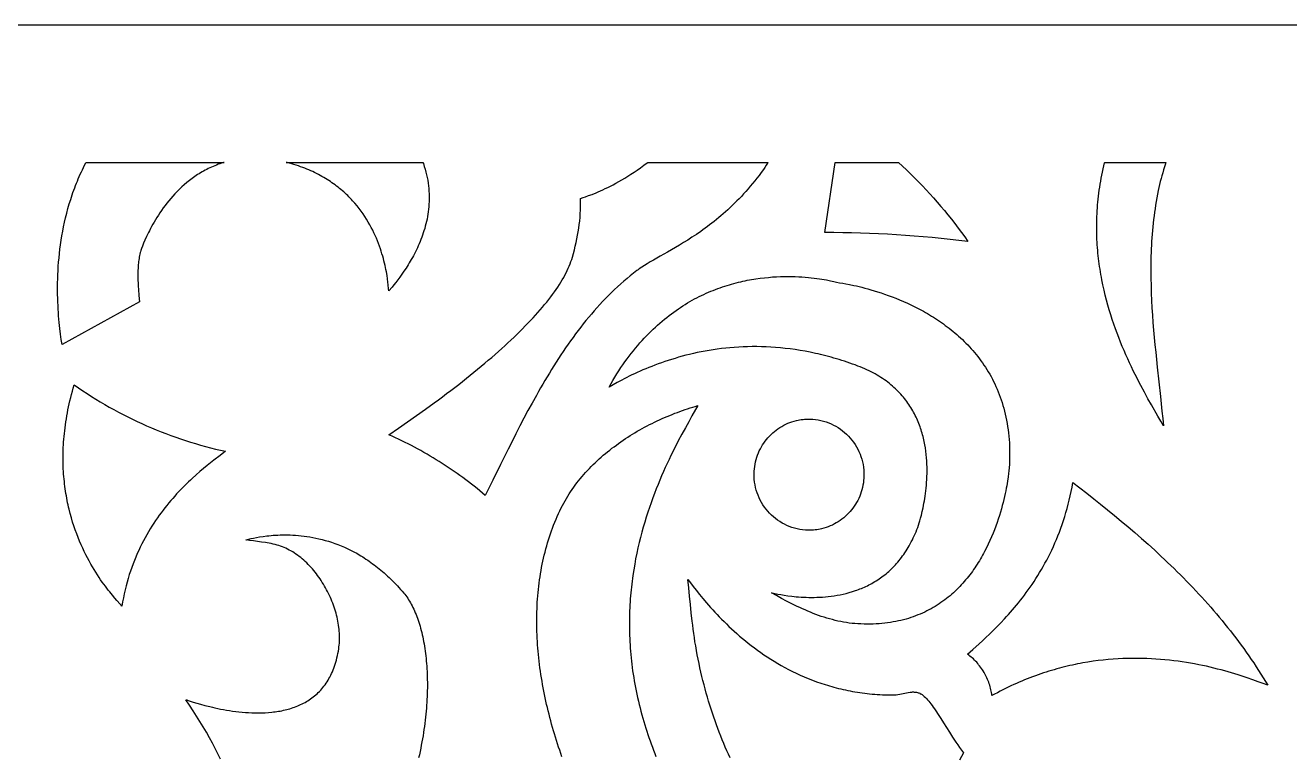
# Model space of a CAD drawing. Extents: x 1226 to 2426, y 1346 to 1566.
# Drawn here: x 1532.8 to 1717.4, y 1459.1 to 1565.5 of the extents above; entities that cross this region are included whole.
import ezdxf

# ---------------------------------------------------------------- set-up
doc = ezdxf.new("R2010")
doc.units = 0
doc.header["$MEASUREMENT"] = 0
doc.layers.add('LAYER_1', color=18, linetype='CONTINUOUS')

msp = doc.modelspace()

# ---------------------------------------------------------------- linework, layer by layer
at = {"layer": 'LAYER_1'}
for points in [[(1226.2, 1345.54), (2426.2, 1345.54), (2426.2, 1565.54), (1226.2, 1565.54)], [(1561.73, 1545.5), (1561.47, 1545.42), (1561.22, 1545.34), (1560.96, 1545.25), (1560.71, 1545.15), (1560.47, 1545.05), (1560.23, 1544.95), (1559.99, 1544.85), (1559.75, 1544.74), (1559.52, 1544.63), (1559.29, 1544.51), (1559.06, 1544.39), (1558.83, 1544.27), (1558.61, 1544.14), (1558.4, 1544.01), (1558.18, 1543.88), (1557.97, 1543.75), (1557.76, 1543.61), (1557.55, 1543.47), (1557.35, 1543.33), (1557.15, 1543.18), (1556.95, 1543.04), (1556.76, 1542.89), (1556.57, 1542.74), (1556.38, 1542.58), (1556.01, 1542.27), (1555.66, 1541.95), (1555.31, 1541.62), (1554.98, 1541.29), (1554.65, 1540.95), (1554.34, 1540.61), (1554.04, 1540.27), (1553.75, 1539.92), (1553.47, 1539.57), (1553.21, 1539.23), (1552.95, 1538.88), (1552.7, 1538.53), (1552.46, 1538.18), (1552.24, 1537.84), (1552.02, 1537.5), (1551.82, 1537.17), (1551.62, 1536.83), (1551.43, 1536.51), (1551.25, 1536.19), (1551.09, 1535.88), (1550.93, 1535.57), (1550.78, 1535.28), (1550.64, 1534.99), (1550.51, 1534.72), (1550.28, 1534.2), (1550.08, 1533.73), (1549.92, 1533.32), (1549.79, 1532.98), (1549.69, 1532.7), (1549.62, 1532.5), (1549.59, 1532.38), (1549.54, 1532.16), (1549.49, 1531.94), (1549.45, 1531.72), (1549.41, 1531.5), (1549.38, 1531.28), (1549.35, 1531.06), (1549.32, 1530.84), (1549.3, 1530.61), (1549.28, 1530.39), (1549.27, 1530.17), (1549.25, 1529.72), (1549.24, 1529.27), (1549.24, 1528.82), (1549.26, 1528.36), (1549.27, 1527.91), (1549.3, 1527.46), (1549.33, 1527), (1549.39, 1526.1), (1549.46, 1525.2), (1538.17, 1518.97), (1538.06, 1519.68), (1537.96, 1520.45), (1537.85, 1521.28), (1537.81, 1521.72), (1537.76, 1522.17), (1537.72, 1522.64), (1537.68, 1523.12), (1537.64, 1523.61), (1537.61, 1524.12), (1537.59, 1524.64), (1537.56, 1525.16), (1537.54, 1525.7), (1537.53, 1526.25), (1537.53, 1526.82), (1537.53, 1527.39), (1537.53, 1527.97), (1537.55, 1528.55), (1537.57, 1529.15), (1537.6, 1529.76), (1537.63, 1530.37), (1537.68, 1530.99), (1537.73, 1531.61), (1537.8, 1532.24), (1537.87, 1532.88), (1537.95, 1533.52), (1538.05, 1534.17), (1538.15, 1534.82), (1538.27, 1535.48), (1538.4, 1536.14), (1538.54, 1536.8), (1538.69, 1537.46), (1538.86, 1538.13), (1539.04, 1538.8), (1539.23, 1539.47), (1539.44, 1540.14), (1539.55, 1540.47), (1539.66, 1540.81), (1539.77, 1541.14), (1539.89, 1541.47), (1540.02, 1541.81), (1540.14, 1542.14), (1540.28, 1542.48), (1540.41, 1542.81), (1540.55, 1543.14), (1540.69, 1543.48), (1540.84, 1543.81), (1540.99, 1544.14), (1541.15, 1544.47), (1541.31, 1544.8), (1541.47, 1545.13), (1541.64, 1545.46), (1541.68, 1545.54), (1561.84, 1545.54)], [(1590.93, 1545.36), (1591.06, 1544.95), (1591.19, 1544.53), (1591.3, 1544.13), (1591.39, 1543.72), (1591.48, 1543.32), (1591.55, 1542.92), (1591.61, 1542.52), (1591.66, 1542.12), (1591.7, 1541.73), (1591.73, 1541.34), (1591.75, 1540.96), (1591.76, 1540.57), (1591.76, 1540.19), (1591.75, 1539.81), (1591.73, 1539.44), (1591.71, 1539.07), (1591.67, 1538.7), (1591.63, 1538.34), (1591.57, 1537.98), (1591.51, 1537.62), (1591.45, 1537.27), (1591.37, 1536.92), (1591.29, 1536.58), (1591.2, 1536.24), (1591.11, 1535.9), (1591.01, 1535.57), (1590.91, 1535.24), (1590.8, 1534.92), (1590.68, 1534.6), (1590.56, 1534.28), (1590.44, 1533.97), (1590.31, 1533.66), (1590.17, 1533.36), (1590.04, 1533.06), (1589.9, 1532.77), (1589.76, 1532.48), (1589.61, 1532.2), (1589.46, 1531.92), (1589.32, 1531.64), (1589.16, 1531.38), (1589.01, 1531.11), (1588.86, 1530.86), (1588.7, 1530.6), (1588.39, 1530.11), (1588.08, 1529.65), (1587.77, 1529.2), (1587.47, 1528.78), (1587.17, 1528.38), (1586.89, 1528.01), (1586.61, 1527.66), (1586.35, 1527.34), (1585.88, 1526.77), (1585.85, 1527.08), (1585.8, 1527.67), (1585.75, 1528.07), (1585.69, 1528.52), (1585.62, 1529.03), (1585.52, 1529.58), (1585.46, 1529.88), (1585.4, 1530.18), (1585.33, 1530.5), (1585.26, 1530.83), (1585.17, 1531.16), (1585.08, 1531.5), (1584.99, 1531.85), (1584.88, 1532.21), (1584.77, 1532.57), (1584.64, 1532.94), (1584.51, 1533.31), (1584.37, 1533.69), (1584.22, 1534.08), (1584.06, 1534.46), (1583.89, 1534.85), (1583.71, 1535.25), (1583.52, 1535.64), (1583.31, 1536.04), (1583.1, 1536.43), (1582.87, 1536.83), (1582.63, 1537.23), (1582.38, 1537.62), (1582.12, 1538.01), (1581.84, 1538.41), (1581.55, 1538.79), (1581.24, 1539.18), (1580.92, 1539.56), (1580.76, 1539.75), (1580.59, 1539.94), (1580.41, 1540.13), (1580.24, 1540.31), (1580.06, 1540.5), (1579.87, 1540.68), (1579.68, 1540.86), (1579.49, 1541.04), (1579.3, 1541.22), (1579.1, 1541.39), (1578.89, 1541.57), (1578.68, 1541.74), (1578.47, 1541.91), (1578.26, 1542.08), (1578.04, 1542.24), (1577.81, 1542.41), (1577.58, 1542.57), (1577.35, 1542.73), (1577.11, 1542.89), (1576.87, 1543.04), (1576.62, 1543.19), (1576.37, 1543.34), (1576.11, 1543.49), (1575.85, 1543.63), (1575.59, 1543.77), (1575.32, 1543.91), (1575.04, 1544.05), (1574.77, 1544.18), (1574.48, 1544.31), (1574.19, 1544.43), (1573.9, 1544.56), (1573.6, 1544.68), (1573.3, 1544.79), (1572.99, 1544.9), (1572.67, 1545.01), (1572.36, 1545.12), (1572.03, 1545.22), (1571.7, 1545.32), (1571.37, 1545.41), (1571.03, 1545.5), (1570.88, 1545.54), (1590.86, 1545.54)], [(1641.17, 1545.42), (1640.97, 1545.11), (1640.76, 1544.8), (1640.55, 1544.5), (1640.24, 1544.07), (1639.92, 1543.64), (1639.61, 1543.23), (1639.29, 1542.82), (1638.97, 1542.43), (1638.64, 1542.04), (1638.32, 1541.66), (1638, 1541.29), (1637.67, 1540.93), (1637.34, 1540.58), (1637.01, 1540.23), (1636.68, 1539.9), (1636.35, 1539.57), (1636.02, 1539.25), (1635.69, 1538.93), (1635.36, 1538.63), (1635.02, 1538.33), (1634.69, 1538.03), (1634.36, 1537.75), (1634.03, 1537.47), (1633.7, 1537.2), (1633.37, 1536.93), (1633.04, 1536.67), (1632.71, 1536.42), (1632.38, 1536.17), (1632.06, 1535.93), (1631.73, 1535.7), (1631.41, 1535.47), (1630.77, 1535.03), (1630.13, 1534.61), (1629.51, 1534.2), (1628.9, 1533.82), (1628.29, 1533.45), (1627.71, 1533.1), (1627.13, 1532.77), (1626.57, 1532.45), (1625.51, 1531.84), (1624.51, 1531.28), (1624.05, 1531.01), (1623.61, 1530.75), (1623.19, 1530.49), (1622.8, 1530.24), (1622.44, 1529.99), (1622.26, 1529.87), (1622.1, 1529.75), (1621.61, 1529.37), (1621.13, 1528.99), (1620.65, 1528.6), (1620.19, 1528.2), (1619.73, 1527.79), (1619.27, 1527.38), (1618.82, 1526.97), (1618.38, 1526.54), (1617.94, 1526.11), (1617.51, 1525.67), (1617.09, 1525.23), (1616.67, 1524.78), (1616.26, 1524.33), (1615.85, 1523.87), (1615.44, 1523.4), (1615.05, 1522.93), (1614.66, 1522.45), (1614.27, 1521.97), (1613.89, 1521.49), (1613.51, 1521), (1613.14, 1520.5), (1612.77, 1520), (1612.4, 1519.5), (1612.04, 1518.99), (1611.69, 1518.48), (1611.34, 1517.96), (1610.99, 1517.44), (1610.65, 1516.92), (1610.31, 1516.39), (1609.97, 1515.86), (1609.64, 1515.33), (1609.31, 1514.8), (1608.99, 1514.26), (1608.66, 1513.72), (1608.35, 1513.17), (1608.03, 1512.63), (1607.72, 1512.08), (1607.41, 1511.53), (1606.79, 1510.42), (1606.19, 1509.31), (1605.6, 1508.19), (1605.01, 1507.07), (1604.43, 1505.94), (1603.86, 1504.81), (1603.29, 1503.68), (1602.17, 1501.43), (1601.06, 1499.18), (1599.95, 1496.95), (1599.55, 1497.29), (1599.15, 1497.62), (1598.75, 1497.95), (1598.34, 1498.27), (1597.93, 1498.59), (1597.52, 1498.91), (1597.1, 1499.22), (1596.68, 1499.53), (1596.26, 1499.84), (1595.83, 1500.14), (1595.41, 1500.44), (1594.98, 1500.73), (1594.54, 1501.03), (1594.11, 1501.31), (1593.67, 1501.6), (1593.23, 1501.88), (1592.79, 1502.15), (1592.34, 1502.42), (1591.9, 1502.69), (1591.45, 1502.95), (1590.99, 1503.21), (1590.54, 1503.47), (1590.08, 1503.72), (1589.63, 1503.97), (1589.17, 1504.21), (1588.7, 1504.45), (1588.24, 1504.68), (1587.77, 1504.91), (1587.3, 1505.14), (1586.84, 1505.36), (1586.36, 1505.58), (1585.89, 1505.79), (1587.27, 1506.73), (1588.62, 1507.66), (1589.94, 1508.59), (1591.23, 1509.51), (1592.49, 1510.43), (1593.11, 1510.88), (1593.72, 1511.34), (1594.32, 1511.79), (1594.92, 1512.24), (1595.5, 1512.69), (1596.08, 1513.14), (1596.65, 1513.58), (1597.21, 1514.03), (1597.76, 1514.47), (1598.31, 1514.91), (1598.84, 1515.35), (1599.37, 1515.79), (1599.89, 1516.22), (1600.4, 1516.65), (1600.9, 1517.08), (1601.39, 1517.51), (1601.87, 1517.94), (1602.35, 1518.36), (1602.81, 1518.78), (1603.27, 1519.2), (1603.71, 1519.61), (1604.15, 1520.03), (1604.57, 1520.44), (1604.99, 1520.85), (1605.4, 1521.25), (1605.8, 1521.66), (1606.18, 1522.06), (1606.56, 1522.45), (1606.93, 1522.85), (1607.29, 1523.24), (1607.64, 1523.63), (1607.97, 1524.02), (1608.3, 1524.4), (1608.62, 1524.78), (1608.92, 1525.16), (1609.22, 1525.53), (1609.51, 1525.9), (1609.78, 1526.27), (1610.04, 1526.63), (1610.3, 1526.99), (1610.54, 1527.35), (1610.77, 1527.71), (1610.99, 1528.06), (1611.2, 1528.4), (1611.4, 1528.75), (1611.59, 1529.09), (1611.76, 1529.42), (1611.93, 1529.76), (1612.08, 1530.09), (1612.22, 1530.41), (1612.35, 1530.73), (1612.47, 1531.05), (1612.57, 1531.37), (1612.67, 1531.68), (1612.82, 1532.23), (1612.96, 1532.77), (1613.1, 1533.3), (1613.22, 1533.83), (1613.34, 1534.36), (1613.44, 1534.89), (1613.53, 1535.41), (1613.61, 1535.93), (1613.68, 1536.46), (1613.74, 1536.98), (1613.79, 1537.52), (1613.83, 1538.05), (1613.85, 1538.6), (1613.87, 1539.15), (1613.86, 1539.71), (1613.85, 1540.28), (1614.27, 1540.41), (1614.61, 1540.53), (1615.04, 1540.68), (1615.54, 1540.87), (1616.12, 1541.11), (1616.43, 1541.24), (1616.76, 1541.38), (1617.1, 1541.54), (1617.46, 1541.71), (1617.83, 1541.89), (1618.22, 1542.08), (1618.61, 1542.28), (1619.02, 1542.5), (1619.44, 1542.73), (1619.87, 1542.98), (1620.31, 1543.24), (1620.76, 1543.51), (1621.22, 1543.8), (1621.68, 1544.1), (1622.15, 1544.42), (1622.63, 1544.76), (1623.11, 1545.11), (1623.6, 1545.47), (1623.68, 1545.54), (1641.24, 1545.54)], [(1660.87, 1544.99), (1661.46, 1544.43), (1662.05, 1543.87), (1662.62, 1543.29), (1663.19, 1542.72), (1663.76, 1542.13), (1664.31, 1541.54), (1664.86, 1540.94), (1665.4, 1540.34), (1665.94, 1539.73), (1666.47, 1539.12), (1666.99, 1538.5), (1667.5, 1537.87), (1668, 1537.24), (1668.5, 1536.6), (1668.99, 1535.95), (1669.47, 1535.31), (1669.94, 1534.65), (1670.41, 1533.99), (1669.11, 1534.15), (1667.81, 1534.3), (1666.51, 1534.43), (1665.2, 1534.56), (1663.9, 1534.67), (1662.59, 1534.78), (1661.29, 1534.88), (1659.98, 1534.96), (1658.67, 1535.04), (1657.36, 1535.1), (1656.05, 1535.16), (1654.75, 1535.2), (1653.44, 1535.24), (1652.13, 1535.26), (1650.82, 1535.28), (1649.51, 1535.28), (1651.05, 1545.54), (1660.28, 1545.54)], [(1699.24, 1545.3), (1699.1, 1544.88), (1698.97, 1544.45), (1698.85, 1544.02), (1698.73, 1543.59), (1698.61, 1543.16), (1698.5, 1542.73), (1698.4, 1542.29), (1698.3, 1541.86), (1698.2, 1541.42), (1698.09, 1540.89), (1697.99, 1540.36), (1697.9, 1539.84), (1697.81, 1539.31), (1697.73, 1538.78), (1697.65, 1538.25), (1697.58, 1537.72), (1697.51, 1537.19), (1697.45, 1536.66), (1697.4, 1536.13), (1697.35, 1535.6), (1697.3, 1535.06), (1697.26, 1534.53), (1697.23, 1534), (1697.2, 1533.46), (1697.17, 1532.93), (1697.15, 1532.39), (1697.13, 1531.85), (1697.12, 1531.32), (1697.11, 1530.78), (1697.11, 1530.24), (1697.11, 1529.71), (1697.11, 1529.17), (1697.12, 1528.63), (1697.14, 1527.55), (1697.18, 1526.47), (1697.23, 1525.39), (1697.28, 1524.31), (1697.35, 1523.23), (1697.43, 1522.15), (1697.52, 1521.07), (1697.61, 1519.99), (1697.71, 1518.91), (1697.82, 1517.83), (1697.93, 1516.75), (1698.04, 1515.67), (1698.27, 1513.51), (1698.51, 1511.36), (1698.74, 1509.21), (1698.85, 1508.14), (1698.95, 1507.07), (1698.56, 1507.75), (1698.14, 1508.49), (1697.2, 1510.14), (1696.7, 1511.04), (1696.17, 1511.99), (1695.64, 1512.99), (1695.37, 1513.51), (1695.1, 1514.04), (1694.83, 1514.58), (1694.55, 1515.13), (1694.28, 1515.7), (1694.01, 1516.28), (1693.74, 1516.86), (1693.47, 1517.46), (1693.21, 1518.07), (1692.95, 1518.69), (1692.69, 1519.32), (1692.44, 1519.96), (1692.19, 1520.61), (1691.95, 1521.27), (1691.71, 1521.94), (1691.48, 1522.62), (1691.26, 1523.31), (1691.05, 1524.01), (1690.84, 1524.72), (1690.65, 1525.44), (1690.46, 1526.17), (1690.29, 1526.9), (1690.12, 1527.65), (1689.97, 1528.4), (1689.9, 1528.78), (1689.83, 1529.16), (1689.76, 1529.54), (1689.7, 1529.93), (1689.64, 1530.32), (1689.59, 1530.71), (1689.54, 1531.1), (1689.49, 1531.49), (1689.44, 1531.89), (1689.4, 1532.29), (1689.36, 1532.69), (1689.33, 1533.09), (1689.3, 1533.49), (1689.28, 1533.9), (1689.25, 1534.3), (1689.24, 1534.71), (1689.22, 1535.12), (1689.22, 1535.54), (1689.21, 1535.95), (1689.21, 1536.37), (1689.22, 1536.78), (1689.23, 1537.2), (1689.24, 1537.62), (1689.26, 1538.05), (1689.28, 1538.47), (1689.31, 1538.9), (1689.34, 1539.32), (1689.38, 1539.75), (1689.43, 1540.18), (1689.47, 1540.62), (1689.53, 1541.05), (1689.59, 1541.48), (1689.65, 1541.92), (1689.72, 1542.36), (1689.8, 1542.8), (1689.88, 1543.24), (1689.97, 1543.68), (1690.06, 1544.13), (1690.16, 1544.57), (1690.26, 1545.02), (1690.37, 1545.47), (1690.39, 1545.54), (1699.31, 1545.54)], [(1644.69, 1528.88), (1645.2, 1528.86), (1645.71, 1528.84), (1646.19, 1528.81), (1646.66, 1528.78), (1647.12, 1528.74), (1647.55, 1528.69), (1647.97, 1528.65), (1648.37, 1528.59), (1648.75, 1528.54), (1649.11, 1528.49), (1649.45, 1528.43), (1649.77, 1528.38), (1650.34, 1528.27), (1650.83, 1528.17), (1651.21, 1528.08), (1651.66, 1527.98), (1652.16, 1527.9), (1652.59, 1527.82), (1653.14, 1527.72), (1653.78, 1527.58), (1654.15, 1527.5), (1654.53, 1527.41), (1654.93, 1527.31), (1655.36, 1527.2), (1655.8, 1527.08), (1656.26, 1526.94), (1656.74, 1526.8), (1657.23, 1526.65), (1657.74, 1526.49), (1658.25, 1526.31), (1658.79, 1526.12), (1659.33, 1525.92), (1659.88, 1525.7), (1660.44, 1525.47), (1661.01, 1525.23), (1661.58, 1524.97), (1662.16, 1524.7), (1662.74, 1524.42), (1663.33, 1524.12), (1663.91, 1523.8), (1664.21, 1523.63), (1664.5, 1523.46), (1664.79, 1523.29), (1665.09, 1523.11), (1665.38, 1522.93), (1665.67, 1522.75), (1665.96, 1522.56), (1666.25, 1522.36), (1666.54, 1522.16), (1666.83, 1521.96), (1667.11, 1521.75), (1667.4, 1521.54), (1667.68, 1521.32), (1667.96, 1521.1), (1668.24, 1520.88), (1668.52, 1520.65), (1668.79, 1520.41), (1669.06, 1520.17), (1669.33, 1519.92), (1669.6, 1519.67), (1669.87, 1519.42), (1670.13, 1519.16), (1670.39, 1518.89), (1670.64, 1518.62), (1670.89, 1518.35), (1671.14, 1518.07), (1671.38, 1517.78), (1671.62, 1517.49), (1671.86, 1517.19), (1672.09, 1516.89), (1672.32, 1516.58), (1672.55, 1516.27), (1672.76, 1515.95), (1672.98, 1515.63), (1673.19, 1515.3), (1673.39, 1514.96), (1673.59, 1514.62), (1673.79, 1514.27), (1673.98, 1513.92), (1674.16, 1513.56), (1674.34, 1513.2), (1674.51, 1512.83), (1674.67, 1512.45), (1674.83, 1512.07), (1674.99, 1511.68), (1675.13, 1511.29), (1675.27, 1510.89), (1675.41, 1510.48), (1675.53, 1510.07), (1675.65, 1509.65), (1675.76, 1509.22), (1675.87, 1508.79), (1675.97, 1508.35), (1676.06, 1507.9), (1676.14, 1507.45), (1676.21, 1506.99), (1676.28, 1506.53), (1676.34, 1506.06), (1676.39, 1505.58), (1676.43, 1505.09), (1676.46, 1504.6), (1676.48, 1504.1), (1676.5, 1503.59), (1676.5, 1503.08), (1676.5, 1502.56), (1676.49, 1502.03), (1676.47, 1501.5), (1676.43, 1500.96), (1676.39, 1500.51), (1676.35, 1500.12), (1676.28, 1499.63), (1676.2, 1499.04), (1676.08, 1498.36), (1676.01, 1498), (1675.94, 1497.61), (1675.85, 1497.21), (1675.76, 1496.79), (1675.66, 1496.36), (1675.55, 1495.91), (1675.43, 1495.45), (1675.3, 1494.97), (1675.16, 1494.49), (1675.01, 1493.99), (1674.85, 1493.49), (1674.68, 1492.98), (1674.49, 1492.46), (1674.3, 1491.94), (1674.09, 1491.41), (1673.87, 1490.88), (1673.63, 1490.35), (1673.38, 1489.81), (1673.12, 1489.28), (1672.85, 1488.74), (1672.7, 1488.47), (1672.55, 1488.21), (1672.4, 1487.94), (1672.25, 1487.67), (1672.09, 1487.41), (1671.93, 1487.15), (1671.76, 1486.89), (1671.59, 1486.62), (1671.42, 1486.37), (1671.24, 1486.11), (1671.06, 1485.85), (1670.87, 1485.6), (1670.68, 1485.35), (1670.49, 1485.1), (1670.29, 1484.85), (1670.08, 1484.6), (1669.87, 1484.36), (1669.66, 1484.12), (1669.45, 1483.88), (1669.22, 1483.65), (1669, 1483.42), (1668.77, 1483.19), (1668.53, 1482.96), (1668.29, 1482.74), (1668.05, 1482.52), (1667.8, 1482.31), (1667.54, 1482.1), (1667.29, 1481.89), (1667.02, 1481.69), (1666.75, 1481.49), (1666.48, 1481.3), (1666.2, 1481.11), (1665.92, 1480.93), (1665.63, 1480.75), (1665.33, 1480.57), (1665.03, 1480.4), (1664.73, 1480.24), (1664.42, 1480.08), (1664.1, 1479.92), (1663.78, 1479.77), (1663.45, 1479.63), (1663.12, 1479.49), (1662.78, 1479.36), (1662.44, 1479.23), (1662.09, 1479.12), (1661.74, 1479), (1661.38, 1478.9), (1661.01, 1478.8), (1660.64, 1478.7), (1660.26, 1478.62), (1659.88, 1478.54), (1659.49, 1478.47), (1659.09, 1478.4), (1658.69, 1478.34), (1658.28, 1478.29), (1657.87, 1478.25), (1657.45, 1478.22), (1657.02, 1478.19), (1656.59, 1478.17), (1656.15, 1478.16), (1655.7, 1478.16), (1655.25, 1478.16), (1654.79, 1478.18), (1654.33, 1478.2), (1653.91, 1478.23), (1653.5, 1478.27), (1653.08, 1478.32), (1652.67, 1478.38), (1652.26, 1478.45), (1651.85, 1478.53), (1651.44, 1478.61), (1651.03, 1478.71), (1650.62, 1478.81), (1650.22, 1478.92), (1649.81, 1479.04), (1649.41, 1479.16), (1649.01, 1479.29), (1648.61, 1479.43), (1648.21, 1479.58), (1647.81, 1479.73), (1647.42, 1479.89), (1647.03, 1480.05), (1646.64, 1480.22), (1646.25, 1480.39), (1645.86, 1480.57), (1645.47, 1480.75), (1645.09, 1480.93), (1644.71, 1481.12), (1644.33, 1481.32), (1643.95, 1481.51), (1643.21, 1481.91), (1642.47, 1482.32), (1641.74, 1482.74), (1642.05, 1482.67), (1642.68, 1482.54), (1643.1, 1482.46), (1643.58, 1482.38), (1644.12, 1482.3), (1644.72, 1482.22), (1645.04, 1482.19), (1645.36, 1482.16), (1645.7, 1482.13), (1646.06, 1482.1), (1646.42, 1482.08), (1646.79, 1482.07), (1647.17, 1482.06), (1647.56, 1482.05), (1647.95, 1482.06), (1648.36, 1482.07), (1648.77, 1482.08), (1649.18, 1482.11), (1649.6, 1482.14), (1650.03, 1482.18), (1650.46, 1482.23), (1650.89, 1482.29), (1651.33, 1482.37), (1651.77, 1482.45), (1652.21, 1482.54), (1652.65, 1482.65), (1653.1, 1482.77), (1653.54, 1482.9), (1653.99, 1483.05), (1654.21, 1483.12), (1654.43, 1483.21), (1654.65, 1483.29), (1654.87, 1483.38), (1655.09, 1483.47), (1655.31, 1483.57), (1655.52, 1483.67), (1655.74, 1483.77), (1655.96, 1483.88), (1656.17, 1484), (1656.39, 1484.11), (1656.6, 1484.23), (1656.82, 1484.36), (1657.03, 1484.49), (1657.24, 1484.62), (1657.45, 1484.76), (1657.65, 1484.91), (1657.86, 1485.05), (1658.06, 1485.21), (1658.26, 1485.36), (1658.47, 1485.52), (1658.66, 1485.69), (1658.86, 1485.86), (1659.06, 1486.04), (1659.25, 1486.22), (1659.44, 1486.41), (1659.63, 1486.6), (1659.82, 1486.8), (1660, 1487), (1660.18, 1487.21), (1660.36, 1487.42), (1660.54, 1487.64), (1660.71, 1487.87), (1660.88, 1488.1), (1661.05, 1488.34), (1661.22, 1488.58), (1661.38, 1488.83), (1661.54, 1489.08), (1661.7, 1489.34), (1661.85, 1489.6), (1662, 1489.88), (1662.15, 1490.15), (1662.3, 1490.44), (1662.44, 1490.73), (1662.57, 1491.03), (1662.71, 1491.33), (1662.84, 1491.64), (1662.96, 1491.95), (1663.09, 1492.28), (1663.2, 1492.61), (1663.31, 1492.94), (1663.4, 1493.23), (1663.5, 1493.6), (1663.62, 1494.05), (1663.74, 1494.57), (1663.87, 1495.15), (1663.93, 1495.46), (1664, 1495.79), (1664.06, 1496.13), (1664.11, 1496.48), (1664.17, 1496.85), (1664.22, 1497.23), (1664.27, 1497.62), (1664.31, 1498.01), (1664.35, 1498.42), (1664.38, 1498.84), (1664.41, 1499.27), (1664.43, 1499.7), (1664.44, 1500.14), (1664.45, 1500.59), (1664.44, 1501.05), (1664.43, 1501.51), (1664.4, 1501.97), (1664.37, 1502.44), (1664.33, 1502.91), (1664.27, 1503.39), (1664.2, 1503.86), (1664.12, 1504.34), (1664.03, 1504.82), (1663.92, 1505.3), (1663.86, 1505.54), (1663.8, 1505.78), (1663.73, 1506.02), (1663.66, 1506.26), (1663.58, 1506.5), (1663.51, 1506.73), (1663.42, 1506.97), (1663.34, 1507.21), (1663.25, 1507.45), (1663.15, 1507.68), (1663.05, 1507.92), (1662.95, 1508.15), (1662.84, 1508.38), (1662.73, 1508.61), (1662.61, 1508.84), (1662.49, 1509.07), (1662.36, 1509.3), (1662.23, 1509.53), (1662.09, 1509.75), (1661.95, 1509.98), (1661.8, 1510.2), (1661.65, 1510.42), (1661.5, 1510.64), (1661.33, 1510.85), (1661.17, 1511.07), (1660.99, 1511.28), (1660.81, 1511.49), (1660.63, 1511.7), (1660.44, 1511.9), (1660.25, 1512.11), (1660.04, 1512.31), (1659.84, 1512.5), (1659.62, 1512.7), (1659.41, 1512.89), (1659.18, 1513.08), (1658.95, 1513.27), (1658.71, 1513.46), (1658.47, 1513.64), (1658.22, 1513.82), (1657.96, 1513.99), (1657.7, 1514.16), (1657.43, 1514.33), (1657.15, 1514.5), (1656.87, 1514.66), (1656.58, 1514.82), (1656.28, 1514.97), (1655.98, 1515.12), (1655.67, 1515.27), (1655.35, 1515.41), (1655.03, 1515.55), (1654.7, 1515.69), (1654.36, 1515.82), (1653.96, 1515.97), (1653.56, 1516.11), (1653.17, 1516.25), (1652.77, 1516.39), (1652.38, 1516.52), (1651.99, 1516.64), (1651.6, 1516.76), (1651.21, 1516.88), (1650.82, 1516.99), (1650.44, 1517.1), (1650.05, 1517.21), (1649.67, 1517.31), (1649.29, 1517.41), (1648.91, 1517.5), (1648.53, 1517.59), (1648.15, 1517.67), (1647.4, 1517.83), (1646.66, 1517.97), (1645.92, 1518.1), (1645.19, 1518.22), (1644.47, 1518.32), (1643.75, 1518.4), (1643.04, 1518.48), (1642.34, 1518.54), (1641.64, 1518.58), (1640.95, 1518.62), (1640.27, 1518.64), (1639.59, 1518.65), (1638.92, 1518.65), (1638.26, 1518.64), (1637.6, 1518.62), (1636.95, 1518.58), (1636.31, 1518.54), (1635.68, 1518.49), (1635.06, 1518.43), (1634.44, 1518.36), (1633.83, 1518.28), (1633.23, 1518.19), (1632.63, 1518.1), (1632.05, 1517.99), (1631.47, 1517.88), (1630.9, 1517.77), (1630.34, 1517.64), (1629.79, 1517.51), (1629.24, 1517.38), (1628.7, 1517.24), (1628.18, 1517.09), (1627.66, 1516.94), (1627.15, 1516.78), (1626.65, 1516.62), (1626.15, 1516.46), (1625.67, 1516.29), (1625.2, 1516.12), (1624.73, 1515.95), (1624.28, 1515.77), (1623.83, 1515.6), (1623.39, 1515.42), (1622.96, 1515.24), (1622.55, 1515.06), (1622.14, 1514.87), (1621.74, 1514.69), (1621.35, 1514.51), (1620.97, 1514.33), (1620.6, 1514.14), (1620.25, 1513.96), (1619.9, 1513.78), (1619.23, 1513.43), (1618.61, 1513.09), (1618.03, 1512.75), (1618.31, 1513.25), (1618.59, 1513.73), (1618.88, 1514.21), (1619.17, 1514.67), (1619.46, 1515.13), (1619.76, 1515.58), (1620.05, 1516.01), (1620.35, 1516.44), (1620.66, 1516.86), (1620.96, 1517.27), (1621.27, 1517.67), (1621.58, 1518.06), (1621.89, 1518.44), (1622.21, 1518.82), (1622.52, 1519.18), (1622.84, 1519.54), (1623.16, 1519.88), (1623.49, 1520.22), (1623.81, 1520.56), (1624.13, 1520.88), (1624.46, 1521.19), (1624.79, 1521.5), (1625.12, 1521.8), (1625.45, 1522.09), (1625.78, 1522.38), (1626.12, 1522.65), (1626.45, 1522.92), (1626.79, 1523.18), (1627.12, 1523.44), (1627.46, 1523.68), (1627.8, 1523.92), (1628.14, 1524.16), (1628.47, 1524.38), (1628.81, 1524.6), (1629.15, 1524.81), (1629.49, 1525.02), (1629.83, 1525.22), (1630.18, 1525.41), (1630.52, 1525.6), (1630.86, 1525.78), (1631.2, 1525.95), (1631.54, 1526.12), (1631.88, 1526.28), (1632.22, 1526.43), (1632.56, 1526.58), (1632.9, 1526.73), (1633.24, 1526.86), (1633.58, 1527), (1633.91, 1527.12), (1634.25, 1527.25), (1634.59, 1527.36), (1634.92, 1527.47), (1635.26, 1527.58), (1635.59, 1527.68), (1635.92, 1527.78), (1636.25, 1527.87), (1636.58, 1527.96), (1636.91, 1528.04), (1637.24, 1528.12), (1637.56, 1528.19), (1637.88, 1528.26), (1638.21, 1528.33), (1638.53, 1528.39), (1638.84, 1528.44), (1639.16, 1528.5), (1639.47, 1528.55), (1640.1, 1528.63), (1640.71, 1528.71), (1641.31, 1528.76), (1641.9, 1528.81), (1642.48, 1528.85), (1643.05, 1528.87), (1643.61, 1528.88), (1644.16, 1528.88)], [(1540.57, 1512.63), (1541.2, 1512.21), (1541.83, 1511.79), (1542.47, 1511.38), (1543.11, 1510.98), (1543.76, 1510.59), (1544.41, 1510.21), (1545.07, 1509.83), (1545.74, 1509.46), (1546.41, 1509.1), (1547.08, 1508.75), (1547.76, 1508.41), (1548.44, 1508.07), (1549.13, 1507.74), (1549.82, 1507.42), (1550.52, 1507.11), (1551.22, 1506.81), (1551.92, 1506.52), (1552.63, 1506.24), (1553.34, 1505.96), (1554.05, 1505.7), (1554.76, 1505.44), (1555.48, 1505.19), (1556.2, 1504.95), (1556.92, 1504.72), (1557.65, 1504.5), (1558.38, 1504.29), (1559.11, 1504.09), (1559.84, 1503.9), (1560.57, 1503.71), (1561.31, 1503.54), (1562.04, 1503.38), (1561.24, 1502.77), (1560.34, 1502.08), (1559.85, 1501.7), (1559.35, 1501.29), (1558.83, 1500.87), (1558.29, 1500.41), (1557.75, 1499.93), (1557.19, 1499.43), (1556.91, 1499.17), (1556.62, 1498.9), (1556.34, 1498.63), (1556.05, 1498.34), (1555.77, 1498.06), (1555.48, 1497.76), (1555.19, 1497.46), (1554.9, 1497.15), (1554.62, 1496.83), (1554.33, 1496.51), (1554.04, 1496.18), (1553.76, 1495.84), (1553.48, 1495.49), (1553.2, 1495.14), (1552.92, 1494.78), (1552.64, 1494.41), (1552.36, 1494.04), (1552.09, 1493.65), (1551.82, 1493.26), (1551.56, 1492.87), (1551.29, 1492.46), (1551.04, 1492.04), (1550.78, 1491.62), (1550.53, 1491.19), (1550.29, 1490.75), (1550.05, 1490.31), (1549.81, 1489.85), (1549.59, 1489.39), (1549.36, 1488.92), (1549.15, 1488.44), (1548.94, 1487.95), (1548.73, 1487.45), (1548.54, 1486.95), (1548.35, 1486.43), (1548.16, 1485.91), (1547.99, 1485.38), (1547.82, 1484.83), (1547.67, 1484.28), (1547.52, 1483.73), (1547.38, 1483.16), (1547.25, 1482.58), (1547.13, 1481.99), (1547.01, 1481.4), (1546.91, 1480.79), (1546.82, 1480.91), (1546.66, 1481.08), (1546.18, 1481.61), (1545.87, 1481.97), (1545.52, 1482.38), (1545.13, 1482.86), (1544.93, 1483.12), (1544.72, 1483.39), (1544.5, 1483.68), (1544.27, 1483.98), (1544.05, 1484.3), (1543.81, 1484.64), (1543.58, 1484.98), (1543.34, 1485.34), (1543.1, 1485.72), (1542.86, 1486.11), (1542.62, 1486.52), (1542.37, 1486.93), (1542.13, 1487.37), (1541.89, 1487.82), (1541.65, 1488.28), (1541.42, 1488.75), (1541.19, 1489.24), (1540.96, 1489.75), (1540.74, 1490.27), (1540.52, 1490.8), (1540.31, 1491.34), (1540.1, 1491.9), (1539.91, 1492.48), (1539.72, 1493.06), (1539.54, 1493.67), (1539.37, 1494.28), (1539.21, 1494.91), (1539.13, 1495.23), (1539.06, 1495.55), (1538.99, 1495.88), (1538.92, 1496.21), (1538.86, 1496.54), (1538.8, 1496.88), (1538.74, 1497.22), (1538.69, 1497.56), (1538.64, 1497.91), (1538.59, 1498.26), (1538.55, 1498.61), (1538.51, 1498.97), (1538.47, 1499.33), (1538.44, 1499.69), (1538.41, 1500.06), (1538.38, 1500.43), (1538.36, 1500.8), (1538.35, 1501.18), (1538.34, 1501.56), (1538.33, 1501.94), (1538.33, 1502.33), (1538.33, 1502.72), (1538.33, 1503.11), (1538.35, 1503.51), (1538.36, 1503.91), (1538.38, 1504.31), (1538.41, 1504.72), (1538.44, 1505.13), (1538.47, 1505.54), (1538.51, 1505.96), (1538.56, 1506.38), (1538.61, 1506.8), (1538.67, 1507.23), (1538.73, 1507.66), (1538.8, 1508.09), (1538.87, 1508.53), (1538.95, 1508.97), (1539.04, 1509.41), (1539.13, 1509.85), (1539.23, 1510.3), (1539.33, 1510.75), (1539.44, 1511.21), (1539.56, 1511.67), (1539.68, 1512.13), (1539.81, 1512.59), (1539.95, 1513.06)], [(1647.33, 1508.08), (1647.75, 1508.06), (1648.15, 1508.02), (1648.56, 1507.96), (1648.95, 1507.88), (1649.34, 1507.79), (1649.72, 1507.67), (1650.09, 1507.54), (1650.45, 1507.38), (1650.81, 1507.21), (1651.15, 1507.03), (1651.48, 1506.83), (1651.81, 1506.61), (1652.12, 1506.38), (1652.42, 1506.13), (1652.71, 1505.87), (1652.98, 1505.6), (1653.24, 1505.31), (1653.49, 1505.01), (1653.72, 1504.7), (1653.94, 1504.38), (1654.14, 1504.04), (1654.33, 1503.7), (1654.5, 1503.35), (1654.66, 1502.98), (1654.8, 1502.61), (1654.91, 1502.23), (1655.02, 1501.84), (1655.1, 1501.45), (1655.16, 1501.05), (1655.21, 1500.64), (1655.23, 1500.23), (1655.23, 1499.81), (1655.22, 1499.46), (1655.19, 1499.11), (1655.15, 1498.77), (1655.09, 1498.43), (1655.02, 1498.09), (1654.94, 1497.77), (1654.84, 1497.44), (1654.73, 1497.13), (1654.61, 1496.81), (1654.47, 1496.51), (1654.33, 1496.21), (1654.17, 1495.92), (1654, 1495.64), (1653.82, 1495.36), (1653.63, 1495.1), (1653.43, 1494.84), (1653.22, 1494.59), (1652.99, 1494.35), (1652.76, 1494.11), (1652.53, 1493.89), (1652.28, 1493.68), (1652.02, 1493.47), (1651.76, 1493.28), (1651.48, 1493.1), (1651.2, 1492.93), (1650.92, 1492.77), (1650.62, 1492.62), (1650.32, 1492.49), (1650.02, 1492.36), (1649.7, 1492.25), (1649.38, 1492.15), (1649.06, 1492.07), (1648.82, 1492.02), (1648.58, 1491.97), (1648.34, 1491.93), (1648.1, 1491.9), (1647.85, 1491.88), (1647.6, 1491.87), (1647.35, 1491.86), (1647.1, 1491.86), (1646.69, 1491.88), (1646.28, 1491.92), (1645.88, 1491.98), (1645.48, 1492.06), (1645.09, 1492.15), (1644.71, 1492.27), (1644.34, 1492.41), (1643.98, 1492.56), (1643.63, 1492.73), (1643.28, 1492.91), (1642.95, 1493.12), (1642.63, 1493.33), (1642.32, 1493.56), (1642.02, 1493.81), (1641.73, 1494.07), (1641.45, 1494.35), (1641.19, 1494.63), (1640.94, 1494.93), (1640.71, 1495.24), (1640.49, 1495.57), (1640.29, 1495.9), (1640.1, 1496.24), (1639.93, 1496.6), (1639.78, 1496.96), (1639.64, 1497.33), (1639.52, 1497.71), (1639.42, 1498.1), (1639.34, 1498.49), (1639.27, 1498.89), (1639.23, 1499.3), (1639.2, 1499.71), (1639.2, 1500.13), (1639.22, 1500.48), (1639.24, 1500.83), (1639.29, 1501.17), (1639.34, 1501.51), (1639.42, 1501.85), (1639.5, 1502.18), (1639.6, 1502.5), (1639.71, 1502.82), (1639.83, 1503.13), (1639.96, 1503.43), (1640.11, 1503.73), (1640.27, 1504.02), (1640.44, 1504.3), (1640.62, 1504.58), (1640.81, 1504.84), (1641.01, 1505.1), (1641.22, 1505.35), (1641.44, 1505.6), (1641.67, 1505.83), (1641.91, 1506.05), (1642.16, 1506.26), (1642.41, 1506.47), (1642.68, 1506.66), (1642.95, 1506.84), (1643.23, 1507.01), (1643.52, 1507.17), (1643.81, 1507.32), (1644.11, 1507.46), (1644.42, 1507.58), (1644.73, 1507.69), (1645.05, 1507.79), (1645.37, 1507.87), (1645.61, 1507.93), (1645.85, 1507.97), (1646.09, 1508.01), (1646.34, 1508.04), (1646.58, 1508.06), (1646.83, 1508.07), (1647.08, 1508.08)], [(1686.75, 1498.03), (1687.77, 1497.25), (1688.78, 1496.45), (1689.79, 1495.65), (1690.8, 1494.84), (1691.8, 1494.03), (1692.8, 1493.2), (1693.79, 1492.37), (1694.77, 1491.52), (1695.75, 1490.67), (1696.72, 1489.81), (1697.68, 1488.93), (1698.63, 1488.05), (1699.1, 1487.61), (1699.57, 1487.16), (1700.04, 1486.71), (1700.51, 1486.26), (1700.97, 1485.81), (1701.43, 1485.35), (1701.88, 1484.89), (1702.34, 1484.43), (1702.79, 1483.96), (1703.23, 1483.49), (1703.68, 1483.02), (1704.12, 1482.55), (1704.56, 1482.07), (1704.99, 1481.6), (1705.42, 1481.11), (1705.85, 1480.63), (1706.27, 1480.14), (1706.69, 1479.65), (1707.11, 1479.16), (1707.52, 1478.67), (1707.93, 1478.17), (1708.33, 1477.67), (1708.73, 1477.16), (1709.13, 1476.65), (1709.52, 1476.14), (1709.91, 1475.63), (1710.29, 1475.11), (1710.67, 1474.59), (1711.04, 1474.07), (1711.41, 1473.55), (1711.78, 1473.02), (1712.14, 1472.49), (1712.49, 1471.95), (1712.84, 1471.41), (1713.19, 1470.87), (1713.53, 1470.33), (1713.86, 1469.78), (1714.19, 1469.23), (1713.52, 1469.49), (1712.79, 1469.76), (1712.01, 1470.04), (1711.19, 1470.33), (1710.75, 1470.48), (1710.31, 1470.62), (1709.85, 1470.77), (1709.38, 1470.91), (1708.9, 1471.05), (1708.41, 1471.2), (1707.91, 1471.34), (1707.39, 1471.47), (1706.87, 1471.61), (1706.33, 1471.74), (1705.79, 1471.87), (1705.23, 1472), (1704.67, 1472.12), (1704.1, 1472.23), (1703.51, 1472.35), (1702.92, 1472.45), (1702.32, 1472.55), (1701.71, 1472.65), (1701.09, 1472.73), (1700.46, 1472.81), (1699.82, 1472.89), (1699.18, 1472.95), (1698.52, 1473.01), (1697.86, 1473.06), (1697.2, 1473.1), (1696.52, 1473.13), (1695.84, 1473.15), (1695.15, 1473.16), (1694.46, 1473.16), (1693.76, 1473.15), (1693.05, 1473.13), (1692.33, 1473.09), (1691.61, 1473.05), (1690.89, 1472.99), (1690.16, 1472.92), (1689.42, 1472.83), (1688.68, 1472.73), (1687.94, 1472.62), (1687.19, 1472.49), (1686.81, 1472.42), (1686.43, 1472.35), (1686.05, 1472.27), (1685.67, 1472.19), (1685.29, 1472.11), (1684.91, 1472.02), (1684.53, 1471.93), (1684.14, 1471.83), (1683.76, 1471.73), (1683.37, 1471.62), (1682.98, 1471.51), (1682.6, 1471.4), (1682.21, 1471.28), (1681.82, 1471.16), (1681.43, 1471.03), (1681.04, 1470.9), (1680.65, 1470.77), (1680.26, 1470.63), (1679.86, 1470.48), (1679.47, 1470.33), (1679.08, 1470.18), (1678.68, 1470.02), (1678.29, 1469.85), (1677.89, 1469.68), (1677.5, 1469.51), (1677.1, 1469.33), (1676.7, 1469.15), (1676.31, 1468.96), (1675.91, 1468.77), (1675.51, 1468.57), (1675.11, 1468.36), (1674.71, 1468.15), (1674.31, 1467.94), (1673.92, 1467.72), (1673.89, 1467.94), (1673.86, 1468.16), (1673.82, 1468.37), (1673.77, 1468.59), (1673.72, 1468.81), (1673.67, 1469.03), (1673.6, 1469.25), (1673.53, 1469.46), (1673.46, 1469.67), (1673.37, 1469.89), (1673.29, 1470.1), (1673.19, 1470.31), (1673.09, 1470.51), (1672.99, 1470.72), (1672.88, 1470.92), (1672.77, 1471.12), (1672.65, 1471.32), (1672.52, 1471.51), (1672.4, 1471.7), (1672.26, 1471.88), (1672.12, 1472.07), (1671.98, 1472.24), (1671.84, 1472.42), (1671.69, 1472.59), (1671.53, 1472.75), (1671.37, 1472.91), (1671.21, 1473.07), (1671.05, 1473.22), (1670.88, 1473.36), (1670.7, 1473.5), (1670.53, 1473.63), (1670.35, 1473.76), (1671.15, 1474.48), (1672.06, 1475.3), (1672.54, 1475.74), (1673.04, 1476.21), (1673.56, 1476.7), (1674.1, 1477.22), (1674.65, 1477.77), (1675.2, 1478.34), (1675.77, 1478.94), (1676.06, 1479.25), (1676.34, 1479.57), (1676.63, 1479.9), (1676.92, 1480.23), (1677.21, 1480.57), (1677.5, 1480.91), (1677.78, 1481.27), (1678.07, 1481.63), (1678.36, 1482), (1678.65, 1482.38), (1678.93, 1482.76), (1679.22, 1483.15), (1679.5, 1483.55), (1679.78, 1483.96), (1680.06, 1484.37), (1680.33, 1484.8), (1680.61, 1485.23), (1680.88, 1485.67), (1681.14, 1486.11), (1681.4, 1486.57), (1681.66, 1487.03), (1681.92, 1487.51), (1682.17, 1487.99), (1682.41, 1488.48), (1682.65, 1488.97), (1682.89, 1489.48), (1683.12, 1490), (1683.34, 1490.52), (1683.56, 1491.05), (1683.77, 1491.59), (1683.98, 1492.14), (1684.18, 1492.7), (1684.37, 1493.27), (1684.55, 1493.85), (1684.73, 1494.44), (1684.9, 1495.03), (1685.06, 1495.64), (1685.21, 1496.25), (1685.35, 1496.88), (1685.49, 1497.51), (1685.61, 1498.16), (1685.73, 1498.81)]]:
    msp.add_lwpolyline(points, close=True, dxfattribs=at)
for points in [[(1611.15, 1458.8), (1610.98, 1459.27), (1610.82, 1459.75), (1610.66, 1460.22), (1610.5, 1460.7), (1610.35, 1461.17), (1610.2, 1461.65), (1610.06, 1462.13), (1609.91, 1462.61), (1609.78, 1463.08), (1609.64, 1463.56), (1609.51, 1464.05), (1609.38, 1464.53), (1609.26, 1465.01), (1609.14, 1465.49), (1609.02, 1465.97), (1608.91, 1466.45), (1608.8, 1466.94), (1608.7, 1467.42), (1608.6, 1467.9), (1608.5, 1468.39), (1608.41, 1468.87), (1608.32, 1469.36), (1608.24, 1469.84), (1608.16, 1470.32), (1608.08, 1470.81), (1608.01, 1471.29), (1607.94, 1471.78), (1607.88, 1472.26), (1607.82, 1472.74), (1607.77, 1473.23), (1607.72, 1473.71), (1607.67, 1474.19), (1607.63, 1474.67), (1607.6, 1475.15), (1607.56, 1475.63), (1607.54, 1476.12), (1607.51, 1476.59), (1607.5, 1477.07), (1607.48, 1477.55), (1607.48, 1478.03), (1607.47, 1478.51), (1607.47, 1478.98), (1607.48, 1479.46), (1607.49, 1479.93), (1607.51, 1480.4), (1607.53, 1480.87), (1607.55, 1481.34), (1607.59, 1481.81), (1607.62, 1482.28), (1607.66, 1482.75), (1607.71, 1483.21), (1607.76, 1483.68), (1607.82, 1484.14), (1607.88, 1484.6), (1607.95, 1485.06), (1608.02, 1485.52), (1608.1, 1485.98), (1608.18, 1486.43), (1608.27, 1486.89), (1608.37, 1487.34), (1608.47, 1487.79), (1608.57, 1488.24), (1608.68, 1488.68), (1608.8, 1489.13), (1608.92, 1489.57), (1609.05, 1490.01), (1609.18, 1490.45), (1609.32, 1490.88), (1609.47, 1491.32), (1609.62, 1491.75), (1609.78, 1492.18), (1609.94, 1492.6), (1610.11, 1493.03), (1610.29, 1493.45), (1610.47, 1493.87), (1610.66, 1494.29), (1610.85, 1494.7), (1611.05, 1495.12), (1611.23, 1495.46), (1611.41, 1495.81), (1611.6, 1496.15), (1611.8, 1496.49), (1612, 1496.82), (1612.21, 1497.16), (1612.42, 1497.48), (1612.64, 1497.81), (1612.87, 1498.13), (1613.1, 1498.45), (1613.34, 1498.76), (1613.58, 1499.07), (1613.83, 1499.38), (1614.08, 1499.68), (1614.34, 1499.98), (1614.6, 1500.28), (1614.87, 1500.57), (1615.15, 1500.86), (1615.42, 1501.15), (1615.71, 1501.43), (1615.99, 1501.71), (1616.29, 1501.99), (1616.58, 1502.26), (1616.88, 1502.53), (1617.19, 1502.79), (1617.49, 1503.05), (1617.81, 1503.31), (1618.12, 1503.56), (1618.44, 1503.81), (1618.76, 1504.05), (1619.09, 1504.29), (1619.42, 1504.53), (1619.75, 1504.77), (1620.08, 1505), (1620.42, 1505.22), (1620.76, 1505.44), (1621.11, 1505.66), (1621.45, 1505.88), (1621.8, 1506.09), (1622.15, 1506.3), (1622.51, 1506.5), (1622.86, 1506.7), (1623.22, 1506.89), (1623.58, 1507.08), (1623.94, 1507.27), (1624.3, 1507.45), (1624.67, 1507.63), (1625.03, 1507.81), (1625.4, 1507.98), (1625.77, 1508.14), (1626.14, 1508.31), (1626.51, 1508.47), (1626.88, 1508.62), (1627.25, 1508.77), (1627.62, 1508.92), (1628, 1509.06), (1628.37, 1509.2), (1628.75, 1509.33), (1629.12, 1509.46), (1629.49, 1509.58), (1629.87, 1509.71), (1630.24, 1509.82), (1630.62, 1509.93), (1630.99, 1510.04), (1630.13, 1508.54), (1629.66, 1507.7), (1629.17, 1506.82), (1628.65, 1505.87), (1628.13, 1504.88), (1627.86, 1504.37), (1627.59, 1503.84), (1627.32, 1503.3), (1627.05, 1502.75), (1626.78, 1502.18), (1626.51, 1501.6), (1626.24, 1501.02), (1625.97, 1500.41), (1625.7, 1499.8), (1625.44, 1499.18), (1625.18, 1498.54), (1624.92, 1497.89), (1624.66, 1497.24), (1624.41, 1496.57), (1624.16, 1495.88), (1623.92, 1495.19), (1623.69, 1494.49), (1623.46, 1493.78), (1623.24, 1493.05), (1623.02, 1492.32), (1622.81, 1491.57), (1622.61, 1490.82), (1622.43, 1490.05), (1622.24, 1489.27), (1622.07, 1488.49), (1621.91, 1487.69), (1621.77, 1486.89), (1621.63, 1486.07), (1621.5, 1485.25), (1621.44, 1484.83), (1621.39, 1484.42), (1621.34, 1483.99), (1621.29, 1483.57), (1621.24, 1483.15), (1621.2, 1482.72), (1621.16, 1482.29), (1621.13, 1481.86), (1621.1, 1481.42), (1621.07, 1480.99), (1621.05, 1480.55), (1621.03, 1480.11), (1621.01, 1479.67), (1621, 1479.22), (1620.99, 1478.77), (1620.99, 1478.33), (1620.99, 1477.87), (1621, 1477.42), (1621.01, 1476.97), (1621.02, 1476.51), (1621.04, 1476.05), (1621.06, 1475.59), (1621.09, 1475.12), (1621.12, 1474.66), (1621.15, 1474.19), (1621.19, 1473.72), (1621.24, 1473.25), (1621.29, 1472.77), (1621.35, 1472.3), (1621.41, 1471.82), (1621.47, 1471.34), (1621.54, 1470.86), (1621.62, 1470.38), (1621.7, 1469.89), (1621.79, 1469.4), (1621.88, 1468.92), (1621.98, 1468.43), (1622.08, 1467.93), (1622.19, 1467.44), (1622.3, 1466.94), (1622.42, 1466.44), (1622.55, 1465.94), (1622.68, 1465.44), (1622.81, 1464.94), (1622.96, 1464.44), (1623.11, 1463.93), (1623.25, 1463.46), (1623.4, 1462.99), (1623.55, 1462.53), (1623.7, 1462.06), (1623.85, 1461.6), (1624.01, 1461.13), (1624.18, 1460.67), (1624.35, 1460.21), (1624.52, 1459.75), (1624.69, 1459.29), (1624.87, 1458.83)], [(1561.31, 1458.47), (1560.93, 1459.24), (1560.53, 1460.02), (1560.12, 1460.8), (1559.69, 1461.59), (1559.25, 1462.37), (1558.79, 1463.16), (1558.31, 1463.95), (1557.82, 1464.74), (1557.31, 1465.53), (1556.79, 1466.33), (1556.25, 1467.12), (1556.37, 1467.09), (1556.6, 1467.01), (1557.33, 1466.78), (1557.83, 1466.63), (1558.4, 1466.47), (1559.04, 1466.29), (1559.74, 1466.12), (1560.12, 1466.03), (1560.5, 1465.94), (1560.9, 1465.86), (1561.32, 1465.77), (1561.74, 1465.69), (1562.17, 1465.62), (1562.61, 1465.54), (1563.06, 1465.48), (1563.52, 1465.42), (1563.98, 1465.36), (1564.45, 1465.31), (1564.93, 1465.27), (1565.41, 1465.24), (1565.89, 1465.22), (1566.38, 1465.21), (1566.87, 1465.2), (1567.35, 1465.21), (1567.84, 1465.23), (1568.33, 1465.26), (1568.82, 1465.31), (1569.06, 1465.34), (1569.3, 1465.37), (1569.54, 1465.4), (1569.79, 1465.44), (1570.02, 1465.48), (1570.26, 1465.53), (1570.5, 1465.58), (1570.74, 1465.63), (1570.97, 1465.69), (1571.2, 1465.75), (1571.44, 1465.82), (1571.67, 1465.89), (1571.89, 1465.97), (1572.12, 1466.05), (1572.34, 1466.13), (1572.57, 1466.22), (1572.79, 1466.31), (1573, 1466.41), (1573.22, 1466.52), (1573.43, 1466.62), (1573.64, 1466.74), (1573.85, 1466.86), (1574.06, 1466.98), (1574.26, 1467.11), (1574.46, 1467.24), (1574.65, 1467.38), (1574.84, 1467.53), (1575.03, 1467.68), (1575.22, 1467.84), (1575.4, 1468), (1575.58, 1468.17), (1575.75, 1468.35), (1575.93, 1468.53), (1576.09, 1468.71), (1576.26, 1468.91), (1576.41, 1469.11), (1576.57, 1469.31), (1576.72, 1469.53), (1576.87, 1469.75), (1577.01, 1469.97), (1577.14, 1470.21), (1577.28, 1470.44), (1577.4, 1470.69), (1577.53, 1470.94), (1577.64, 1471.21), (1577.75, 1471.47), (1577.86, 1471.75), (1577.96, 1472.03), (1578.06, 1472.32), (1578.15, 1472.62), (1578.23, 1472.92), (1578.31, 1473.24), (1578.39, 1473.56), (1578.45, 1473.88), (1578.51, 1474.22), (1578.57, 1474.56), (1578.6, 1474.84), (1578.63, 1475.11), (1578.66, 1475.39), (1578.67, 1475.68), (1578.68, 1475.96), (1578.68, 1476.24), (1578.67, 1476.53), (1578.66, 1476.82), (1578.64, 1477.11), (1578.61, 1477.4), (1578.58, 1477.69), (1578.54, 1477.99), (1578.49, 1478.28), (1578.44, 1478.57), (1578.38, 1478.87), (1578.32, 1479.16), (1578.24, 1479.46), (1578.17, 1479.75), (1578.08, 1480.04), (1577.99, 1480.33), (1577.9, 1480.63), (1577.8, 1480.92), (1577.69, 1481.21), (1577.58, 1481.49), (1577.46, 1481.78), (1577.34, 1482.06), (1577.21, 1482.35), (1577.08, 1482.63), (1576.94, 1482.9), (1576.8, 1483.18), (1576.65, 1483.45), (1576.49, 1483.72), (1576.34, 1483.99), (1576.17, 1484.25), (1576.01, 1484.51), (1575.84, 1484.77), (1575.66, 1485.02), (1575.48, 1485.27), (1575.3, 1485.51), (1575.11, 1485.75), (1574.91, 1485.98), (1574.72, 1486.22), (1574.52, 1486.44), (1574.31, 1486.66), (1574.1, 1486.88), (1573.89, 1487.08), (1573.68, 1487.29), (1573.46, 1487.49), (1573.24, 1487.68), (1573.01, 1487.86), (1572.78, 1488.04), (1572.55, 1488.21), (1572.32, 1488.38), (1572.08, 1488.54), (1571.84, 1488.69), (1571.59, 1488.83), (1571.35, 1488.97), (1571.1, 1489.1), (1570.85, 1489.22), (1570.59, 1489.33), (1570.34, 1489.44), (1570.08, 1489.54), (1569.82, 1489.62), (1569.56, 1489.7), (1569.28, 1489.78), (1569, 1489.84), (1568.71, 1489.91), (1568.43, 1489.96), (1568.14, 1490.01), (1567.86, 1490.06), (1567.28, 1490.14), (1566.7, 1490.22), (1566.13, 1490.29), (1565.55, 1490.37), (1564.98, 1490.46), (1565.09, 1490.48), (1565.26, 1490.52), (1565.79, 1490.64), (1566.14, 1490.72), (1566.55, 1490.8), (1567.01, 1490.88), (1567.52, 1490.96), (1568.08, 1491.03), (1568.37, 1491.06), (1568.68, 1491.09), (1569, 1491.12), (1569.32, 1491.14), (1569.66, 1491.16), (1570.01, 1491.17), (1570.36, 1491.18), (1570.73, 1491.19), (1571.1, 1491.18), (1571.48, 1491.17), (1571.87, 1491.16), (1572.27, 1491.13), (1572.67, 1491.1), (1573.08, 1491.06), (1573.5, 1491.01), (1573.93, 1490.95), (1574.36, 1490.88), (1574.79, 1490.81), (1575.23, 1490.72), (1575.68, 1490.62), (1576.13, 1490.51), (1576.59, 1490.38), (1577.05, 1490.25), (1577.51, 1490.1), (1577.98, 1489.94), (1578.45, 1489.76), (1578.93, 1489.58), (1579.4, 1489.37), (1579.88, 1489.15), (1580.36, 1488.92), (1580.85, 1488.67), (1581.09, 1488.54), (1581.33, 1488.4), (1581.57, 1488.26), (1581.81, 1488.12), (1582.06, 1487.97), (1582.3, 1487.82), (1582.54, 1487.66), (1582.79, 1487.5), (1583.03, 1487.33), (1583.27, 1487.16), (1583.51, 1486.98), (1583.76, 1486.8), (1584, 1486.62), (1584.24, 1486.43), (1584.48, 1486.23), (1584.73, 1486.03), (1584.97, 1485.83), (1585.21, 1485.62), (1585.45, 1485.4), (1585.69, 1485.18), (1585.93, 1484.96), (1586.17, 1484.73), (1586.41, 1484.49), (1586.65, 1484.25), (1586.88, 1484), (1587.12, 1483.75), (1587.36, 1483.49), (1587.59, 1483.23), (1587.83, 1482.96), (1588.06, 1482.69), (1588.21, 1482.51), (1588.35, 1482.32), (1588.49, 1482.13), (1588.63, 1481.93), (1588.77, 1481.72), (1588.9, 1481.51), (1589.03, 1481.28), (1589.15, 1481.06), (1589.28, 1480.82), (1589.4, 1480.59), (1589.52, 1480.34), (1589.63, 1480.09), (1589.74, 1479.83), (1589.85, 1479.57), (1589.96, 1479.29), (1590.06, 1479.02), (1590.16, 1478.74), (1590.25, 1478.45), (1590.34, 1478.16), (1590.43, 1477.86), (1590.52, 1477.55), (1590.6, 1477.24), (1590.68, 1476.93), (1590.75, 1476.61), (1590.83, 1476.29), (1590.9, 1475.96), (1590.96, 1475.62), (1591.02, 1475.28), (1591.08, 1474.94), (1591.13, 1474.59), (1591.18, 1474.23), (1591.23, 1473.87), (1591.27, 1473.51), (1591.31, 1473.14), (1591.35, 1472.77), (1591.38, 1472.4), (1591.41, 1472.02), (1591.43, 1471.63), (1591.46, 1471.25), (1591.47, 1470.85), (1591.48, 1470.46), (1591.49, 1470.06), (1591.5, 1469.66), (1591.5, 1469.25), (1591.5, 1468.84), (1591.49, 1468.43), (1591.48, 1468.01), (1591.46, 1467.59), (1591.44, 1467.17), (1591.42, 1466.74), (1591.39, 1466.31), (1591.36, 1465.88), (1591.32, 1465.45), (1591.28, 1465.01), (1591.23, 1464.57), (1591.18, 1464.13), (1591.13, 1463.68), (1591.07, 1463.23), (1591.01, 1462.78), (1590.94, 1462.33), (1590.87, 1461.88), (1590.79, 1461.42), (1590.71, 1460.96), (1590.62, 1460.5), (1590.53, 1460.04), (1590.44, 1459.58), (1590.34, 1459.11), (1590.23, 1458.64)], [(1635.69, 1458.64), (1635.45, 1459.16), (1635.22, 1459.68), (1634.99, 1460.21), (1634.77, 1460.74), (1634.55, 1461.28), (1634.33, 1461.82), (1634.12, 1462.37), (1633.91, 1462.92), (1633.7, 1463.48), (1633.5, 1464.04), (1633.31, 1464.6), (1633.11, 1465.17), (1632.92, 1465.75), (1632.74, 1466.33), (1632.56, 1466.92), (1632.39, 1467.51), (1632.22, 1468.1), (1632.05, 1468.7), (1631.89, 1469.31), (1631.73, 1469.92), (1631.58, 1470.54), (1631.44, 1471.16), (1631.3, 1471.78), (1631.16, 1472.41), (1631.03, 1473.05), (1630.9, 1473.69), (1630.78, 1474.33), (1630.67, 1474.99), (1630.57, 1475.59), (1630.48, 1476.19), (1630.39, 1476.79), (1630.31, 1477.4), (1630.24, 1478), (1630.17, 1478.61), (1630.03, 1479.82), (1629.91, 1481.04), (1629.79, 1482.25), (1629.66, 1483.47), (1629.52, 1484.68), (1629.9, 1484.19), (1630.3, 1483.66), (1630.74, 1483.09), (1631.22, 1482.5), (1631.73, 1481.89), (1632.27, 1481.25), (1632.56, 1480.92), (1632.85, 1480.59), (1633.16, 1480.25), (1633.47, 1479.91), (1633.79, 1479.57), (1634.12, 1479.23), (1634.46, 1478.88), (1634.81, 1478.53), (1635.16, 1478.18), (1635.53, 1477.83), (1635.9, 1477.48), (1636.29, 1477.13), (1636.68, 1476.78), (1637.09, 1476.42), (1637.5, 1476.08), (1637.92, 1475.73), (1638.35, 1475.38), (1638.79, 1475.04), (1639.24, 1474.7), (1639.7, 1474.36), (1640.16, 1474.03), (1640.64, 1473.7), (1641.13, 1473.37), (1641.62, 1473.05), (1642.13, 1472.74), (1642.64, 1472.43), (1643.17, 1472.13), (1643.7, 1471.83), (1644.24, 1471.54), (1644.8, 1471.26), (1645.36, 1470.99), (1645.93, 1470.72), (1646.52, 1470.46), (1647.11, 1470.22), (1647.71, 1469.98), (1648.32, 1469.75), (1648.94, 1469.54), (1649.57, 1469.33), (1649.89, 1469.23), (1650.21, 1469.14), (1650.54, 1469.04), (1650.86, 1468.95), (1651.19, 1468.87), (1651.52, 1468.78), (1651.86, 1468.7), (1652.2, 1468.62), (1652.53, 1468.55), (1652.88, 1468.48), (1653.22, 1468.41), (1653.57, 1468.35), (1653.92, 1468.29), (1654.27, 1468.23), (1654.62, 1468.18), (1654.98, 1468.13), (1655.34, 1468.08), (1655.7, 1468.04), (1656.06, 1468), (1656.43, 1467.96), (1656.8, 1467.93), (1657.17, 1467.91), (1657.54, 1467.88), (1657.92, 1467.86), (1658.3, 1467.85), (1658.68, 1467.84), (1659.07, 1467.83), (1659.45, 1467.83), (1659.58, 1467.83), (1659.7, 1467.84), (1659.83, 1467.85), (1659.95, 1467.86), (1660.2, 1467.9), (1660.45, 1467.94), (1660.71, 1468), (1660.96, 1468.05), (1661.46, 1468.15), (1661.71, 1468.2), (1661.96, 1468.23), (1662.21, 1468.25), (1662.33, 1468.26), (1662.45, 1468.26), (1662.57, 1468.25), (1662.69, 1468.24), (1662.8, 1468.23), (1662.92, 1468.21), (1663.04, 1468.18), (1663.15, 1468.15), (1663.26, 1468.11), (1663.38, 1468.06), (1663.46, 1468.01), (1663.54, 1467.97), (1663.63, 1467.92), (1663.71, 1467.87), (1663.87, 1467.75), (1664.04, 1467.61), (1664.2, 1467.47), (1664.36, 1467.3), (1664.53, 1467.12), (1664.69, 1466.93), (1664.86, 1466.73), (1665.02, 1466.51), (1665.19, 1466.29), (1665.36, 1466.04), (1665.54, 1465.79), (1665.71, 1465.53), (1666.08, 1464.97), (1666.45, 1464.37), (1666.85, 1463.74), (1667.71, 1462.38), (1668.17, 1461.66), (1668.67, 1460.91), (1668.93, 1460.53), (1669.19, 1460.15), (1669.47, 1459.76), (1669.75, 1459.37), (1669.19, 1458.29)]]:
    msp.add_lwpolyline(points, dxfattribs=at)

doc.saveas('drawing.dxf')
